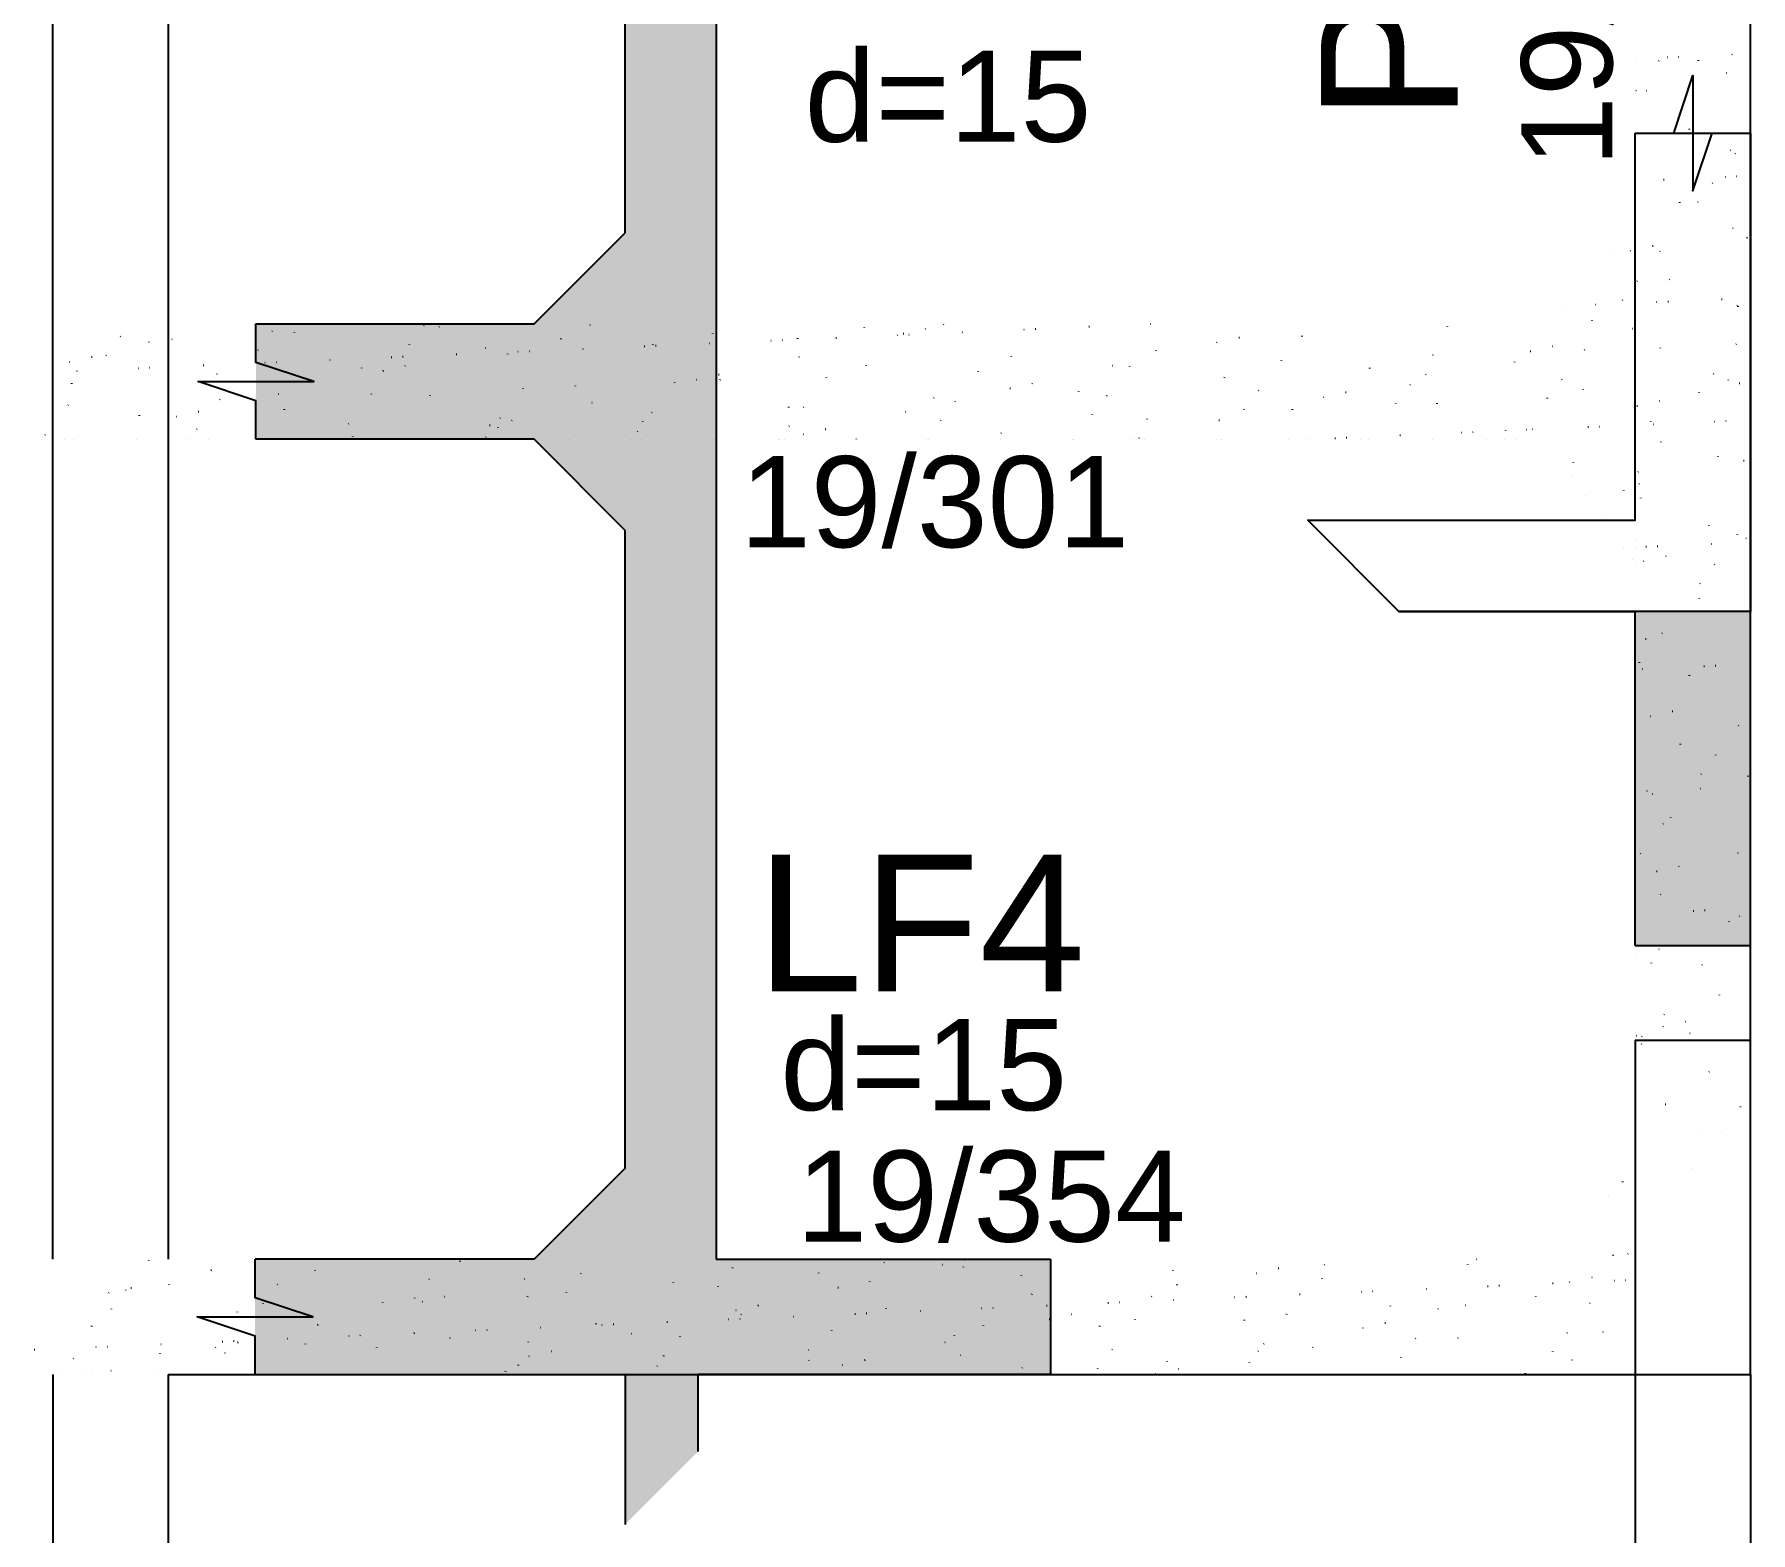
# Model space of a CAD drawing. Header units: millimetres. Extents: x 26621 to 30548, y 1514 to 6605.
# Drawn here: x 28792.7 to 29075.3, y 2537 to 2783.7 of the extents above; entities that cross this region are included whole.
import ezdxf

# ---------------------------------------------------------------- set-up
doc = ezdxf.new("R2010")
doc.units = ezdxf.units.MM
for name, color, linetype in [('1', 4, 'Continuous'), ('10', 13, 'Continuous'), ('11', 22, 'Continuous'), ('13', 76, 'Continuous'), ('18', 9, 'Continuous'), ('19', 5, 'Continuous'), ('242', 3, 'Continuous'), ('30', 15, 'Continuous'), ('4', 1, 'Continuous'), ('49', 20, 'Continuous'), ('8', 5, 'Continuous')]:
    doc.layers.add(name, color=color, linetype=linetype)
doc.styles.get("Standard").update_dxf_attribs({"font": 'arial.ttf'})

# ---------------------------------------------------------------- blocks, each defined once
blk = doc.blocks.new('LINCOR', base_point=(3.340557, 0.831553))
blk.add_lwpolyline([(3.340557, 0.831553), (3.673891, 0.831553), (3.840557, 1.331553), (3.840557, 0.331553), (4.007224, 0.831553), (4.340557, 0.831553)])
blk = doc.blocks.new('_HC19908E6B6-000')
for p, q in [((2642.500021, 792.676365), (2642.500021, 792.676365)), ((2642.500021, 792.676365), (2642.500021, 792.676365)), ((2642.500021, 792.676365), (2642.500021, 792.676365)), ((2646.394964, 792.291137), (2646.440621, 792.350638)), ((2647.749632, 792.905568), (2647.824561, 792.908839)), ((2649.622848, 792.987354), (2649.697776, 792.990625)), ((2652.90329, 792.330129), (2652.91308, 792.404488)), ((2658.464425, 793.373386), (2658.539353, 793.376657)), ((2657.464186, 790.317617), (2657.537408, 790.33385)), ((2642.500021, 787.215149), (2642.500021, 787.215149)), ((2642.500021, 787.215149), (2642.500021, 787.215149)), ((2642.500021, 787.215149), (2642.500021, 787.215149)), ((2642.500021, 787.000141), (2642.500021, 787.000141)), ((2642.651081, 787.412014), (2642.696739, 787.471515)), ((2644.28419, 787.395682), (2644.357412, 787.411915)), ((2651.415292, 781.027658), (2651.425081, 781.102016)), ((2658.186184, 777.587122), (2658.259406, 777.603355)), ((2658.966099, 777.048469), (2659.011756, 777.10797)), ((2642.500021, 774.109584), (2642.500021, 774.109584)), ((2642.500021, 774.109584), (2642.500021, 774.109584)), ((2642.500021, 774.109584), (2642.500021, 774.109584)), ((2642.500021, 772.57223), (2642.500021, 772.57223)), ((2642.500021, 772.57223), (2642.500021, 772.57223)), ((2647.176608, 772.776414), (2647.251537, 772.779686)), ((2655.222216, 772.169345), (2655.267873, 772.228847)), ((2657.291972, 773.21806), (2657.3669, 773.221332)), ((2659.165187, 773.299847), (2659.240116, 773.303118)), ((2649.824504, 768.944424), (2649.834293, 769.018782)), ((2652.825218, 769.045517), (2652.870875, 769.105018)), ((2658.54207, 764.775463), (2658.615293, 764.791696)), ((2660.911607, 763.119937), (2660.921397, 763.194295)), ((2642.500021, 761.219026), (2642.500021, 761.219026)), ((2645.362074, 761.853528), (2645.435296, 761.869761)), ((2646.570194, 760.893811), (2646.615851, 760.953313)), ((2642.500021, 755.589459), (2642.500021, 755.589459)), ((2642.500021, 755.589459), (2642.500021, 755.589459)), ((2642.500021, 755.589459), (2642.500021, 755.589459)), ((2642.826311, 756.014688), (2642.871968, 756.07419)), ((2648.160295, 756.303502), (2648.170084, 756.37786)), ((2642.500021, 752.468095), (2642.500021, 752.468095)), ((2642.500021, 752.468095), (2642.500021, 752.468095)), ((2642.500021, 752.468095), (2642.500021, 752.468095)), ((2646.004155, 752.621089), (2646.079084, 752.624361)), ((2647.877371, 752.702875), (2647.952299, 752.706147)), ((2656.718948, 753.088907), (2656.793876, 753.092178)), ((2659.264068, 752.044968), (2659.33729, 752.061201)), ((2659.423609, 751.817466), (2659.433398, 751.891824)), ((2642.500021, 748.328468), (2642.500021, 748.328468)), ((2642.500021, 748.328468), (2642.500021, 748.328468)), ((2642.500021, 748.328468), (2642.500021, 748.328468)), ((2646.672296, 745.00103), (2646.682086, 745.075389)), ((2659.141329, 745.651143), (2659.186986, 745.710644)), ((2655.397446, 740.77202), (2655.443103, 740.831521)), ((2653.000448, 737.648191), (2653.046105, 737.707693)), ((2657.832821, 739.734231), (2657.84261, 739.80859)), ((2659.619955, 739.233308), (2659.693177, 739.249541)), ((2642.500021, 735.437911), (2642.500021, 735.437911)), ((2642.500021, 735.437911), (2642.500021, 735.437911)), ((2642.500021, 735.437911), (2642.500021, 735.437911)), ((2642.778848, 735.499725), (2642.852071, 735.515958)), ((2646.439958, 736.311374), (2646.513181, 736.327607)), ((2642.500021, 732.363961), (2642.500021, 732.363961)), ((2642.500021, 732.363961), (2642.500021, 732.363961)), ((2645.081508, 732.917796), (2645.091298, 732.992154)), ((2645.431131, 732.491936), (2645.50606, 732.495207)), ((2655.546495, 732.933582), (2655.621423, 732.936853)), ((2657.41971, 733.015368), (2657.494639, 733.01864)), ((2646.745424, 729.496486), (2646.791081, 729.555987)), ((2656.168612, 727.093309), (2656.178401, 727.167668)), ((2660.341952, 726.502814), (2660.415174, 726.519047)), ((2642.500021, 723.963769), (2642.500021, 723.963769)), ((2642.500021, 723.963769), (2642.500021, 723.963769)), ((2642.500021, 723.963769), (2642.500021, 723.963769)), ((2643.001541, 724.617362), (2643.047198, 724.676864)), ((2642.500021, 722.547353), (2642.500021, 722.547353)), ((2642.500021, 722.547353), (2642.500021, 722.547353)), ((2643.134735, 722.688065), (2643.207957, 722.704298)), ((2643.417299, 720.276874), (2643.427089, 720.351232)), ((2654.680613, 715.790838), (2654.690403, 715.865196)), ((2642.500021, 713.309458), (2642.500021, 713.309458)), ((2642.500021, 712.259826), (2642.500021, 712.259826)), ((2642.500021, 712.259826), (2642.500021, 712.259826)), ((2642.500021, 712.259826), (2642.500021, 712.259826)), ((2644.258678, 712.336611), (2644.333607, 712.339882)), ((2646.131894, 712.418397), (2646.206822, 712.421668)), ((2654.973471, 712.804428), (2655.048399, 712.8077)), ((2659.316558, 714.253817), (2659.362215, 714.313319)), ((2660.697839, 713.691154), (2660.771061, 713.707387)), ((2642.500021, 709.656795), (2642.500021, 709.656795)), ((2642.500021, 709.656795), (2642.500021, 709.656795)), ((2642.500021, 709.656795), (2642.500021, 709.656795)), ((2643.856733, 709.957571), (2643.929955, 709.973804)), ((2647.517843, 710.769219), (2647.591065, 710.785452)), ((2655.572676, 709.374694), (2655.618333, 709.434196)), ((2653.089825, 703.707604), (2653.099615, 703.781962)), ((2653.175677, 706.250865), (2653.221335, 706.310367)), ((2661.419836, 700.960659), (2661.493058, 700.976892)), ((2646.920654, 698.09916), (2646.966311, 698.158661)), ((2642.500021, 696.766238), (2642.500021, 696.766238)), ((2642.500021, 696.766238), (2642.500021, 696.766238)), ((2644.212619, 697.145911), (2644.285841, 697.162144)), ((2642.500021, 692.33808), (2642.500021, 692.33808)), ((2642.500021, 692.33808), (2642.500021, 692.33808)), ((2642.500021, 692.33808), (2642.500021, 692.33808)), ((2643.176771, 693.220037), (2643.222428, 693.279538)), ((2653.801018, 692.649103), (2653.875946, 692.652375)), ((2655.674233, 692.73089), (2655.749162, 692.734161)), ((2642.500021, 692.155691), (2642.500021, 692.155691)), ((2642.500021, 692.155691), (2642.500021, 692.155691)), ((2643.685654, 692.207457), (2643.760583, 692.210729)), ((2651.425616, 691.066682), (2651.435406, 691.14104)), ((2642.500021, 683.87568), (2642.500021, 683.87568)), ((2642.500021, 683.87568), (2642.500021, 683.87568)), ((2642.500021, 683.87568), (2642.500021, 683.87568)), ((2644.934617, 684.415417), (2645.007839, 684.43165)), ((2648.595727, 685.227065), (2648.668949, 685.243298)), ((2659.491788, 682.856492), (2659.537445, 682.915993)), ((2649.937618, 679.76421), (2649.947407, 679.838569)), ((2655.747905, 677.977369), (2655.793563, 678.03687)), ((2653.227994, 672.51995), (2653.302922, 672.523221)), ((2653.350907, 674.85354), (2653.396564, 674.913041)), ((2661.098142, 674.497411), (2661.107932, 674.57177)), ((2642.500021, 672.051557), (2642.500021, 672.051557)), ((2642.500021, 672.051557), (2642.500021, 672.051557)), ((2642.500021, 672.051557), (2642.500021, 672.051557)), ((2642.500021, 670.985122), (2642.500021, 670.985122)), ((2642.500021, 670.985122), (2642.500021, 670.985122)), ((2642.513201, 672.052132), (2642.58813, 672.055403)), ((2644.386417, 672.133918), (2644.461345, 672.13719)), ((2645.290503, 671.603757), (2645.363725, 671.61999)), ((2648.34683, 667.680976), (2648.356619, 667.755334)), ((2647.095884, 666.701834), (2647.141541, 666.761336)), ((2643.352001, 661.822711), (2643.397658, 661.882213)), ((2659.433933, 661.856489), (2659.443723, 661.930848)), ((2642.500021, 660.71239), (2642.500021, 660.71239)), ((2642.500021, 660.71239), (2642.500021, 660.71239)), ((2642.500021, 660.71239), (2642.500021, 660.71239)), ((2646.012501, 658.873262), (2646.085723, 658.889495)), ((2649.673611, 659.684911), (2649.746833, 659.701144)), ((2642.500021, 658.094564), (2642.500021, 658.094564)), ((2642.500021, 658.094564), (2642.500021, 658.094564)), ((2642.500021, 658.094564), (2642.500021, 658.094564)), ((2646.682621, 655.040054), (2646.69241, 655.114412)), ((2642.500021, 651.947422), (2642.500021, 651.947422)), ((2642.500021, 651.947422), (2642.500021, 651.947422)), ((2642.500021, 651.947422), (2642.500021, 651.947422)), ((2652.055541, 652.364625), (2652.130469, 652.367896)), ((2653.928756, 652.446411), (2654.003685, 652.449683)), ((2657.945935, 650.554018), (2657.955724, 650.628376)), ((2659.667018, 651.459166), (2659.712675, 651.518667)), ((2642.500021, 645.204007), (2642.500021, 645.204007)), ((2642.500021, 645.204007), (2642.500021, 645.204007)), ((2646.368387, 646.061603), (2646.44161, 646.077836)), ((2655.923135, 646.580043), (2655.968792, 646.639544)), ((2645.194622, 643.737583), (2645.204412, 643.811941)), ((2653.526137, 643.456214), (2653.571794, 643.515716)), ((2656.355147, 638.470784), (2656.364936, 638.545142)), ((2647.090385, 633.331108), (2647.163607, 633.347341)), ((2647.271113, 635.304509), (2647.316771, 635.36401)), ((2650.751495, 634.142757), (2650.824717, 634.15899)), ((2642.500021, 632.313449), (2642.500021, 632.313449)), ((2642.500021, 632.313449), (2642.500021, 632.313449)), ((2642.500021, 632.313449), (2642.500021, 632.313449)), ((2642.500021, 631.843287), (2642.500021, 631.843287)), ((2642.64094, 631.84944), (2642.715868, 631.852711)), ((2643.527231, 630.425386), (2643.572888, 630.484887)), ((2643.603834, 631.654348), (2643.613624, 631.728707)), ((2651.482516, 632.235471), (2651.557445, 632.238743)), ((2642.500021, 629.0867), (2642.500021, 629.0867)), ((2642.500021, 629.0867), (2642.500021, 629.0867)), ((2642.500021, 629.0867), (2642.500021, 629.0867)), ((2654.690938, 625.829862), (2654.700727, 625.90422)), ((2642.500021, 623.270059), (2642.500021, 623.270059)), ((2642.500021, 623.270059), (2642.500021, 623.270059)), ((2642.500021, 619.422891), (2642.500021, 619.422891)), ((2642.500021, 619.422891), (2642.500021, 619.422891)), ((2647.446272, 620.519449), (2647.519494, 620.535682)), ((2659.842248, 620.06184), (2659.887905, 620.121342)), ((2653.396812, 616.000001), (2653.396812, 616.000001)), ((2656.725489, 616.000001), (2656.725489, 616.000001))]:
    blk.add_line(p, q)
blk = doc.blocks.new('_HC19908E6B6-001')
for p, q in [((2638.926906, 760.426885), (2638.926906, 760.426885)), ((2638.926906, 760.426885), (2638.926906, 760.426885)), ((2638.926906, 760.426885), (2638.926906, 760.426885)), ((2641.700964, 761.041879), (2641.774186, 761.058112)), ((2630.441635, 751.941615), (2630.441635, 751.941615)), ((2630.441635, 751.941615), (2630.441635, 751.941615)), ((2635.888792, 752.179443), (2635.963721, 752.182714)), ((2640.429313, 752.890859), (2640.47497, 752.950361)), ((2443.089999, 748.718775), (2443.135656, 748.778276)), ((2470.381464, 748.842376), (2470.454686, 748.858609)), ((2528.645161, 748.889933), (2528.654951, 748.964291)), ((2562.683534, 748.983232), (2562.758462, 748.986504)), ((2635.408982, 749.487066), (2635.418772, 749.561425)), ((2393.155921, 746.894797), (2393.201578, 746.954298)), ((2397.866714, 745.9624), (2397.876503, 746.036759)), ((2401.56282, 746.476207), (2401.636042, 746.49244)), ((2418.12296, 747.806786), (2418.168617, 747.866287)), ((2421.778551, 747.512036), (2421.78834, 747.586395)), ((2445.616967, 748.503985), (2445.626757, 748.578343)), ((2465.66004, 746.506935), (2465.705697, 746.566437)), ((2490.627079, 747.418924), (2490.672736, 747.478426)), ((2500.193067, 746.254839), (2500.267996, 746.258111)), ((2502.066283, 746.336626), (2502.141211, 746.339897)), ((2504.630535, 746.559534), (2504.640324, 746.633892)), ((2510.90786, 746.722657), (2510.982788, 746.725929)), ((2515.594118, 748.330914), (2515.639775, 748.390415)), ((2521.023223, 747.164304), (2521.098151, 747.167575)), ((2521.992891, 747.393796), (2522.066113, 747.410029)), ((2522.896438, 747.24609), (2522.971367, 747.249362)), ((2525.654001, 748.205445), (2525.727223, 748.221677)), ((2531.738015, 747.632122), (2531.812944, 747.635393)), ((2541.853378, 748.073768), (2541.928307, 748.077039)), ((2543.726594, 748.155554), (2543.801522, 748.158826)), ((2552.56817, 748.541586), (2552.643099, 748.544857)), ((2573.604318, 745.945216), (2573.67754, 745.961449)), ((2577.265428, 746.756865), (2577.33865, 746.773098)), ((2587.658729, 746.945482), (2587.668518, 747.01984)), ((2611.570566, 748.495118), (2611.580355, 748.569476)), ((2642.056851, 748.23022), (2642.130073, 748.246453)), ((2388.382824, 743.554273), (2388.456046, 743.570506)), ((2390.758923, 743.770968), (2390.80458, 743.830469)), ((2415.725962, 744.682957), (2415.771619, 744.742458)), ((2437.702601, 743.526447), (2437.77753, 743.529718)), ((2439.575817, 743.608233), (2439.650745, 743.611505)), ((2440.693001, 745.594946), (2440.738658, 745.654448)), ((2448.417393, 743.994265), (2448.492322, 743.997536)), ((2453.174247, 745.027628), (2453.247469, 745.043861)), ((2456.880281, 744.017949), (2456.890071, 744.092307)), ((2458.532757, 744.435911), (2458.607685, 744.439182)), ((2460.405972, 744.517697), (2460.480901, 744.520969)), ((2469.247549, 744.903729), (2469.322477, 744.907)), ((2479.362912, 745.345375), (2479.437841, 745.348647)), ((2480.792118, 745.567585), (2480.801908, 745.641944)), ((2481.236127, 745.427162), (2481.311056, 745.430433)), ((2490.077704, 745.813193), (2490.152633, 745.816465)), ((2504.785674, 743.579048), (2504.858896, 743.595281)), ((2539.805686, 743.623134), (2539.815475, 743.697492)), ((2563.644102, 744.615082), (2563.653892, 744.689441)), ((2609.20725, 743.827165), (2609.252908, 743.886666)), ((2625.215745, 744.496636), (2625.288967, 744.512869)), ((2628.876855, 745.308285), (2628.950077, 745.324518)), ((2634.174289, 744.739154), (2634.219947, 744.798655)), ((2384.721714, 742.742624), (2384.794936, 742.758857)), ((2385.926927, 741.265872), (2386.001856, 741.269144)), ((2396.04229, 741.707518), (2396.117219, 741.71079)), ((2397.915506, 741.789305), (2397.990434, 741.792576)), ((2406.757083, 742.175336), (2406.832011, 742.178608)), ((2409.027238, 740.695601), (2409.037028, 740.76996)), ((2416.872446, 742.616983), (2416.947374, 742.620254)), ((2418.745661, 742.698769), (2418.82059, 742.70204)), ((2427.587238, 743.084801), (2427.662167, 743.088072)), ((2432.865655, 741.68755), (2432.875444, 741.761908)), ((2436.333141, 741.294044), (2436.406363, 741.310277)), ((2439.994251, 742.105693), (2440.067473, 742.121926)), ((2491.605678, 740.657113), (2491.6789, 740.673346)), ((2515.893849, 742.073498), (2515.903638, 742.147856)), ((2534.306133, 741.091197), (2534.35179, 741.150699)), ((2556.397101, 742.130468), (2556.470323, 742.146701)), ((2559.273172, 742.003186), (2559.318829, 742.062688)), ((2584.240211, 742.915175), (2584.285869, 742.974677)), ((2598.819253, 741.678683), (2598.829043, 741.753041)), ((2608.008528, 740.681888), (2608.08175, 740.698121)), ((2622.657669, 742.670631), (2622.667459, 742.744989)), ((2385.115401, 739.145965), (2385.125191, 739.220323)), ((2419.125923, 737.479296), (2419.199146, 737.495529)), ((2434.437977, 737.443241), (2434.483634, 737.502742)), ((2459.405016, 738.35523), (2459.450673, 738.414731)), ((2468.040806, 738.75115), (2468.050595, 738.825508)), ((2484.372055, 739.267219), (2484.417712, 739.32672)), ((2487.944568, 739.845464), (2488.01779, 739.861697)), ((2491.879222, 739.743098), (2491.889012, 739.817457)), ((2509.339094, 740.179208), (2509.384751, 740.23871)), ((2539.555994, 738.396885), (2539.629217, 738.413118)), ((2543.217105, 739.208533), (2543.290327, 739.224766)), ((2550.892789, 737.798647), (2550.902579, 737.873005)), ((2574.907416, 740.129046), (2574.917206, 740.203405)), ((2580.496329, 738.036052), (2580.541986, 738.095554)), ((2594.828531, 737.759953), (2594.901754, 737.776186)), ((2605.463368, 738.948042), (2605.509025, 739.007543)), ((2630.430407, 739.860031), (2630.476064, 739.919532)), ((2633.920983, 738.184595), (2633.930773, 738.258953)), ((2384.503899, 735.619262), (2384.549556, 735.678764)), ((2409.470938, 736.531251), (2409.516595, 736.590753)), ((2420.114342, 734.871114), (2420.124131, 734.945473)), ((2444.128969, 737.201514), (2444.138758, 737.275872)), ((2470.73735, 736.030716), (2470.810573, 736.046949)), ((2503.142536, 735.257062), (2503.152326, 735.331421)), ((2505.595212, 735.300085), (2505.640869, 735.359586)), ((2527.054373, 736.806699), (2527.064163, 736.881057)), ((2530.562251, 736.212074), (2530.607908, 736.271576)), ((2555.52929, 737.124063), (2555.574947, 737.183565)), ((2578.09933, 734.912224), (2578.144988, 734.971725)), ((2586.067941, 734.862247), (2586.07773, 734.936606)), ((2591.167421, 736.948305), (2591.240644, 736.964538)), ((2603.06637, 735.824213), (2603.112027, 735.883714)), ((2609.906357, 735.854196), (2609.916146, 735.928554)), ((2628.033409, 736.736202), (2628.079066, 736.795703)), ((2396.275926, 733.879166), (2396.285715, 733.953524)), ((2402.284817, 733.745713), (2402.35804, 733.761946)), ((2405.945927, 734.557361), (2406.01915, 734.573594)), ((2430.694094, 732.564118), (2430.739752, 732.623619)), ((2453.896244, 732.297133), (2453.969466, 732.313366)), ((2455.289493, 731.934715), (2455.299283, 732.009073)), ((2455.661133, 733.476107), (2455.706791, 733.535608)), ((2457.557354, 733.108781), (2457.630577, 733.125014)), ((2479.127909, 732.926663), (2479.137699, 733.001022)), ((2480.628172, 734.388096), (2480.67383, 734.447597)), ((2503.198213, 732.176256), (2503.24387, 732.235758)), ((2522.348777, 734.582136), (2522.422, 734.598369)), ((2528.165252, 733.088245), (2528.21091, 733.147747)), ((2553.132291, 734.000234), (2553.177949, 734.059736)), ((2562.156103, 733.312611), (2562.165893, 733.386969)), ((2573.960204, 733.133557), (2574.033427, 733.14979)), ((2634.716339, 732.024118), (2634.791268, 732.027389)), ((2636.589555, 732.105904), (2636.664483, 732.109175)), ((2380.192088, 730.000001), (2380.192088, 730.000001)), ((2380.192088, 730.000001), (2380.192088, 730.000001)), ((2380.192088, 730.000001), (2380.192088, 730.000001)), ((2380.760016, 730.740139), (2380.805673, 730.799641)), ((2383.911312, 730.000001), (2383.911312, 730.000001)), ((2383.911312, 730.000001), (2383.911312, 730.000001)), ((2383.911312, 730.000001), (2383.911312, 730.000001)), ((2385.389004, 730.000001), (2385.389004, 730.000001)), ((2385.389004, 730.000001), (2385.389004, 730.000001)), ((2385.389004, 730.000001), (2385.389004, 730.000001)), ((2395.765224, 730.000001), (2395.765224, 730.000001)), ((2395.765224, 730.000001), (2395.765224, 730.000001)), ((2404.459334, 730.000001), (2404.459334, 730.000001)), ((2404.459334, 730.000001), (2404.459334, 730.000001)), ((2404.459334, 730.000001), (2404.459334, 730.000001)), ((2405.727055, 731.652128), (2405.772712, 731.71163)), ((2407.619136, 730.000001), (2407.619136, 730.000001)), ((2407.619136, 730.000001), (2407.619136, 730.000001)), ((2419.473048, 730.000001), (2419.473048, 730.000001)), ((2428.726579, 730.000001), (2428.726579, 730.000001)), ((2428.726579, 730.000001), (2428.726579, 730.000001)), ((2428.726579, 730.000001), (2428.726579, 730.000001)), ((2431.32696, 730.000001), (2431.32696, 730.000001)), ((2431.32696, 730.000001), (2431.32696, 730.000001)), ((2431.32696, 730.000001), (2431.32696, 730.000001)), ((2431.377656, 730.385078), (2431.387445, 730.459437)), ((2443.180872, 730.000001), (2443.180872, 730.000001)), ((2443.180872, 730.000001), (2443.180872, 730.000001)), ((2443.180872, 730.000001), (2443.180872, 730.000001)), ((2443.534553, 730.000001), (2443.534553, 730.000001)), ((2443.534553, 730.000001), (2443.534553, 730.000001)), ((2443.534553, 730.000001), (2443.534553, 730.000001)), ((2452.993824, 730.000001), (2452.993824, 730.000001)), ((2452.993824, 730.000001), (2452.993824, 730.000001)), ((2453.264135, 730.352278), (2453.309792, 730.411779)), ((2455.034783, 730.000001), (2455.034783, 730.000001)), ((2455.034783, 730.000001), (2455.034783, 730.000001)), ((2466.888695, 730.000001), (2466.888695, 730.000001)), ((2466.888695, 730.000001), (2466.888695, 730.000001)), ((2477.261069, 730.000001), (2477.261069, 730.000001)), ((2477.261069, 730.000001), (2477.261069, 730.000001)), ((2478.231174, 731.264267), (2478.276831, 731.323769)), ((2478.742607, 730.000001), (2478.742607, 730.000001)), ((2490.596519, 730.000001), (2490.596519, 730.000001)), ((2501.528314, 730.000001), (2501.528314, 730.000001)), ((2501.528314, 730.000001), (2501.528314, 730.000001)), ((2501.680101, 730.000001), (2501.680101, 730.000001)), ((2501.680101, 730.000001), (2501.680101, 730.000001)), ((2501.680101, 730.000001), (2501.680101, 730.000001)), ((2502.450431, 730.000001), (2502.450431, 730.000001)), ((2502.450431, 730.000001), (2502.450431, 730.000001)), ((2502.450431, 730.000001), (2502.450431, 730.000001)), ((2505.507671, 730.848553), (2505.580893, 730.864786)), ((2509.168781, 731.660202), (2509.242003, 731.676435)), ((2514.304343, 730.000001), (2514.31285, 730.064622)), ((2514.304343, 730.000001), (2514.304343, 730.000001)), ((2514.304343, 730.000001), (2514.304343, 730.000001)), ((2525.795559, 730.000001), (2525.795559, 730.000001)), ((2525.795559, 730.000001), (2525.795559, 730.000001)), ((2526.158255, 730.000001), (2526.158255, 730.000001)), ((2526.158255, 730.000001), (2526.158255, 730.000001)), ((2538.012166, 730.000001), (2538.012166, 730.000001)), ((2538.141477, 730.982212), (2538.151266, 731.05657)), ((2549.866078, 730.000001), (2549.866078, 730.000001)), ((2550.062804, 730.000001), (2550.062804, 730.000001)), ((2550.062804, 730.000001), (2550.062804, 730.000001)), ((2559.825649, 730.000001), (2559.825649, 730.000001)), ((2560.780208, 730.211622), (2560.85343, 730.227855)), ((2561.71999, 730.000001), (2561.71999, 730.000001)), ((2561.71999, 730.000001), (2561.71999, 730.000001)), ((2561.71999, 730.000001), (2561.71999, 730.000001)), ((2573.573902, 730.000001), (2573.573902, 730.000001)), ((2573.573902, 730.000001), (2573.573902, 730.000001)), ((2573.573902, 730.000001), (2573.573902, 730.000001)), ((2574.33005, 730.000001), (2574.33005, 730.000001)), ((2574.33005, 730.000001), (2574.33005, 730.000001)), ((2585.427814, 730.000001), (2585.427814, 730.000001)), ((2585.427814, 730.000001), (2585.427814, 730.000001)), ((2588.356449, 730.000001), (2588.356449, 730.000001)), ((2588.356449, 730.000001), (2588.356449, 730.000001)), ((2588.356449, 730.000001), (2588.356449, 730.000001)), ((2593.056028, 730.205189), (2593.130957, 730.208461)), ((2594.929244, 730.286976), (2595.004172, 730.290247)), ((2597.281726, 730.000001), (2597.281726, 730.000001)), ((2597.281726, 730.000001), (2597.281726, 730.000001)), ((2598.597295, 730.000001), (2598.597295, 730.000001)), ((2598.597295, 730.000001), (2598.597295, 730.000001)), ((2603.770821, 730.673007), (2603.845749, 730.676279)), ((2609.135638, 730.000001), (2609.135638, 730.000001)), ((2613.886184, 731.114653), (2613.961112, 731.117925)), ((2615.759399, 731.19644), (2615.834328, 731.199711)), ((2617.971197, 730.000001), (2617.971197, 730.000001)), ((2617.971197, 730.000001), (2617.971197, 730.000001)), ((2620.989549, 730.000001), (2620.989549, 730.000001)), ((2620.989549, 730.000001), (2620.989549, 730.000001)), ((2620.989549, 730.000001), (2620.989549, 730.000001)), ((2621.169671, 731.36816), (2621.17946, 731.442518)), ((2622.86454, 730.000001), (2622.86454, 730.000001)), ((2622.86454, 730.000001), (2622.86454, 730.000001)), ((2624.600976, 731.582471), (2624.675905, 731.585743)), ((2625.571631, 731.684977), (2625.644853, 731.70121)), ((2632.330196, 726.101361), (2632.339985, 726.175719)), ((2632.033936, 723.851044), (2632.033936, 723.851044)), ((2632.033936, 723.851044), (2632.033936, 723.851044)), ((2634.330626, 720.736242), (2634.330626, 720.736242)), ((2634.330626, 720.736242), (2634.330626, 720.736242)), ((2640.604543, 721.493534), (2640.6502, 721.553035)), ((2637.120325, 716.952813), (2637.120325, 716.952813)), ((2637.120325, 716.952813), (2637.120325, 716.952813)), ((2640.640547, 712.17864), (2640.640547, 712.17864)), ((2640.640547, 712.17864), (2640.640547, 712.17864)), ((2640.640547, 712.17864), (2640.640547, 712.17864)), ((2642.091992, 710.21017), (2642.091992, 710.21017))]:
    blk.add_line(p, q)
blk = doc.blocks.new('_HC19908E6B6-002')
for p, q in [((2640.451627, 607.710955), (2640.461416, 607.785313)), ((2638.044614, 605.544594), (2638.044614, 605.544594)), ((2638.044614, 605.544594), (2638.044614, 605.544594)), ((2638.044614, 605.544594), (2638.044614, 605.544594)), ((2397.775953, 594.787291), (2397.82161, 594.846793)), ((2449.068824, 594.644639), (2449.078613, 594.718998)), ((2493.900226, 593.556125), (2493.945883, 593.615627)), ((2518.867265, 594.468114), (2518.912922, 594.527616)), ((2528.460196, 594.140871), (2528.533418, 594.157104)), ((2531.920807, 593.692137), (2531.930597, 593.766495)), ((2532.121306, 594.952519), (2532.194528, 594.968752)), ((2583.732733, 593.503939), (2583.805955, 593.520172)), ((2591.371384, 594.080253), (2591.417041, 594.139754)), ((2614.949001, 594.078084), (2614.958791, 594.152443)), ((2616.338423, 594.992242), (2616.344377, 595.000001)), ((2638.860839, 595.627721), (2638.870628, 595.702079)), ((2641.305462, 595.904231), (2641.351119, 595.963733)), ((2401.14236, 590.764604), (2401.152149, 590.838962)), ((2408.030125, 593.223282), (2408.103347, 593.239515)), ((2418.999109, 590.820158), (2419.044766, 590.879659)), ((2425.156987, 593.095003), (2425.166776, 593.169361)), ((2443.966148, 591.732147), (2444.011805, 591.791648)), ((2459.641552, 591.774702), (2459.714774, 591.790935)), ((2468.933187, 592.644136), (2468.978844, 592.703637)), ((2484.170554, 591.150552), (2484.180343, 591.22491)), ((2508.082391, 592.700188), (2508.092181, 592.774546)), ((2516.470267, 591.344285), (2516.515924, 591.403787)), ((2541.437306, 592.256275), (2541.482963, 592.315776)), ((2566.404345, 593.168264), (2566.450002, 593.227765)), ((2567.095959, 590.755737), (2567.105748, 590.830095)), ((2580.071623, 592.692291), (2580.144845, 592.708524)), ((2590.934375, 591.747685), (2590.944164, 591.822044)), ((2618.192092, 590.573711), (2618.26702, 590.576982)), ((2620.065307, 590.655497), (2620.140236, 590.658769)), ((2628.906884, 591.041529), (2628.981813, 591.0448)), ((2631.68305, 591.243711), (2631.756272, 591.259944)), ((2635.34416, 592.05536), (2635.417382, 592.071593)), ((2639.022247, 591.483175), (2639.097176, 591.486446)), ((2640.895463, 591.564961), (2640.970391, 591.568233)), ((2391.189019, 589.489699), (2391.262241, 589.505932)), ((2394.03207, 589.908168), (2394.077727, 589.96767)), ((2394.850129, 590.301347), (2394.923351, 590.31758)), ((2416.602111, 587.696329), (2416.647768, 587.75583)), ((2436.317511, 587.828204), (2436.327301, 587.902562)), ((2441.56915, 588.608318), (2441.614807, 588.667819)), ((2442.800446, 588.041119), (2442.873668, 588.057352)), ((2446.461556, 588.852768), (2446.534778, 588.869)), ((2460.155927, 588.820153), (2460.165717, 588.894511)), ((2466.536189, 589.520307), (2466.581846, 589.579809)), ((2491.503228, 590.432296), (2491.548885, 590.491798)), ((2511.252979, 590.326123), (2511.326201, 590.342355)), ((2543.184121, 589.2061), (2543.193911, 589.280459)), ((2555.701626, 587.845318), (2555.776554, 587.848589)), ((2557.574841, 587.927104), (2557.64977, 587.930376)), ((2562.864406, 588.877543), (2562.937628, 588.893776)), ((2566.416418, 588.313136), (2566.491346, 588.316407)), ((2576.531781, 588.754782), (2576.60671, 588.758054)), ((2578.404996, 588.836569), (2578.479925, 588.83984)), ((2587.246573, 589.2226), (2587.321502, 589.225872)), ((2597.361936, 589.664246), (2597.436865, 589.667518)), ((2599.235152, 589.746033), (2599.31008, 589.749304)), ((2608.076729, 590.132064), (2608.151657, 590.135336)), ((2626.109526, 588.811285), (2626.119316, 588.885644)), ((2635.050439, 587.752526), (2635.096096, 587.812027)), ((2391.635072, 586.78434), (2391.680729, 586.843841)), ((2412.405674, 586.278568), (2412.415463, 586.352926)), ((2493.211159, 585.116925), (2493.286088, 585.120197)), ((2494.411872, 586.592539), (2494.485095, 586.608772)), ((2495.084375, 585.198712), (2495.159303, 585.201983)), ((2495.331079, 585.883753), (2495.340868, 585.958111)), ((2498.072982, 587.404188), (2498.146205, 587.420421)), ((2503.925951, 585.584743), (2504.00088, 585.588015)), ((2514.041315, 586.02639), (2514.116243, 586.029661)), ((2515.91453, 586.108176), (2515.989459, 586.111447)), ((2519.169495, 586.875701), (2519.179284, 586.95006)), ((2524.756107, 586.494207), (2524.831036, 586.497479)), ((2534.87147, 586.935854), (2534.946399, 586.939125)), ((2536.744686, 587.01764), (2536.819614, 587.020912)), ((2545.586262, 587.403672), (2545.661191, 587.406943)), ((2546.023299, 585.143959), (2546.096522, 585.160192)), ((2549.684409, 585.955608), (2549.757632, 585.971841)), ((2560.149322, 585.016558), (2560.194979, 585.07606)), ((2578.183062, 584.93125), (2578.192852, 585.005608)), ((2585.116361, 585.928547), (2585.162018, 585.988049)), ((2602.197689, 587.261649), (2602.207478, 587.336007)), ((2610.0834, 586.840536), (2610.129057, 586.900038)), ((2614.475832, 587.428963), (2614.549055, 587.445196)), ((2388.391047, 583.948169), (2388.400837, 584.022527)), ((2425.593228, 584.226371), (2425.666451, 584.242604)), ((2430.720693, 582.388533), (2430.795622, 582.391804)), ((2432.593908, 582.470319), (2432.668837, 582.47359)), ((2441.435485, 582.856351), (2441.510414, 582.859622)), ((2447.404615, 582.003717), (2447.414404, 582.078076)), ((2451.550848, 583.297997), (2451.625777, 583.301268)), ((2453.424064, 583.379783), (2453.498993, 583.383055)), ((2462.265641, 583.765815), (2462.340569, 583.769086)), ((2471.419241, 584.334116), (2471.429031, 584.408475)), ((2472.381004, 584.207461), (2472.455933, 584.210733)), ((2474.254219, 584.289247), (2474.329148, 584.292519)), ((2477.204655, 582.777791), (2477.277878, 582.794024)), ((2483.095796, 584.675279), (2483.170725, 584.67855)), ((2485.248204, 582.280591), (2485.293862, 582.340092)), ((2510.215244, 583.19258), (2510.260901, 583.252081)), ((2530.432809, 582.389665), (2530.442598, 582.464023)), ((2535.182283, 584.104569), (2535.22794, 584.16407)), ((2554.344646, 583.939301), (2554.354436, 584.01366)), ((2597.634726, 583.69538), (2597.707949, 583.711613)), ((2601.295836, 584.507028), (2601.369059, 584.523261)), ((2613.358213, 581.99485), (2613.368003, 582.069208)), ((2631.306556, 582.873403), (2631.352213, 582.932904)), ((2637.19663, 582.986799), (2637.206419, 583.061157)), ((2378.945019, 580.127958), (2379.019948, 580.131229)), ((2389.060382, 580.569604), (2389.135311, 580.572876)), ((2390.933598, 580.651391), (2391.008526, 580.654662)), ((2399.654361, 579.462132), (2399.664151, 579.536491)), ((2399.775174, 581.037422), (2399.850103, 581.040694)), ((2408.752122, 580.492787), (2408.825344, 580.50902)), ((2409.890538, 581.479068), (2409.965466, 581.48234)), ((2410.347087, 579.544623), (2410.392744, 579.604125)), ((2411.763753, 581.560855), (2411.838682, 581.564126)), ((2412.413232, 581.304436), (2412.486454, 581.320669)), ((2420.60533, 581.946886), (2420.680258, 581.950158)), ((2423.566199, 581.011769), (2423.575988, 581.086127)), ((2435.314126, 580.456612), (2435.359784, 580.516114)), ((2460.281165, 581.368602), (2460.326823, 581.428103)), ((2464.024659, 579.855856), (2464.097881, 579.872089)), ((2506.418182, 580.059266), (2506.427972, 580.133624)), ((2528.816082, 581.329211), (2528.889304, 581.345444)), ((2531.4384, 579.225446), (2531.484057, 579.284947)), ((2556.405439, 580.137435), (2556.451096, 580.196937)), ((2580.427509, 579.880631), (2580.500731, 579.896864)), ((2581.372478, 581.049424), (2581.418135, 581.108926)), ((2589.446376, 580.445214), (2589.456166, 580.519572)), ((2606.339517, 581.961413), (2606.385174, 582.020915)), ((2628.909558, 579.749574), (2628.955215, 579.809075)), ((2385.380048, 578.632634), (2385.425705, 578.692136)), ((2391.544905, 576.678039), (2391.618127, 576.694272)), ((2456.537283, 576.489478), (2456.58294, 576.54898)), ((2458.667929, 577.517681), (2458.677718, 577.59204)), ((2460.363549, 579.044208), (2460.436771, 579.060441)), ((2481.504322, 577.401468), (2481.549979, 577.460969)), ((2482.579766, 579.067317), (2482.589555, 579.141676)), ((2506.471361, 578.313457), (2506.517018, 578.372958)), ((2511.974976, 577.595628), (2512.048198, 577.611861)), ((2515.636086, 578.407276), (2515.709308, 578.423509)), ((2541.593333, 577.122866), (2541.603123, 577.197225)), ((2554.008441, 577.013606), (2554.054098, 577.073108)), ((2565.43175, 578.114815), (2565.441539, 578.189173)), ((2567.247513, 576.958697), (2567.320735, 576.97493)), ((2578.97548, 577.925595), (2579.021137, 577.985097)), ((2603.942519, 578.837585), (2603.988176, 578.897086)), ((2632.038936, 578.432052), (2632.112158, 578.448285)), ((2383.359958, 576.000001), (2383.359958, 576.000001)), ((2387.344651, 576.000001), (2387.344651, 576.000001)), ((2388.486473, 576.000001), (2388.486473, 576.000001)), ((2388.486473, 576.000001), (2388.486473, 576.000001)), ((2399.198563, 576.000001), (2399.198563, 576.000001)), ((2399.198563, 576.000001), (2399.198563, 576.000001)), ((2399.198563, 576.000001), (2399.198563, 576.000001)), ((2407.627203, 576.000001), (2407.627203, 576.000001)), ((2411.052475, 576.000001), (2411.052475, 576.000001)), ((2411.052475, 576.000001), (2411.052475, 576.000001)), ((2411.052475, 576.000001), (2411.052475, 576.000001)), ((2422.906387, 576.000001), (2422.906387, 576.000001)), ((2422.906387, 576.000001), (2422.906387, 576.000001)), ((2431.894448, 576.000001), (2431.894448, 576.000001)), ((2434.760299, 576.000001), (2434.760299, 576.000001)), ((2434.760299, 576.000001), (2434.760299, 576.000001)), ((2446.614211, 576.000001), (2446.614211, 576.000001)), ((2446.632021, 576.000001), (2446.632021, 576.000001)), ((2446.632021, 576.000001), (2446.632021, 576.000001)), ((2446.632021, 576.000001), (2446.632021, 576.000001)), ((2456.161693, 576.000001), (2456.161693, 576.000001)), ((2456.161693, 576.000001), (2456.161693, 576.000001)), ((2456.161693, 576.000001), (2456.161693, 576.000001)), ((2458.468122, 576.000001), (2458.468122, 576.000001)), ((2458.468122, 576.000001), (2458.468122, 576.000001)), ((2458.468122, 576.000001), (2458.468122, 576.000001)), ((2470.322034, 576.000001), (2470.322034, 576.000001)), ((2470.322034, 576.000001), (2470.322034, 576.000001)), ((2470.322034, 576.000001), (2470.322034, 576.000001)), ((2480.428939, 576.000001), (2480.428939, 576.000001)), ((2480.428939, 576.000001), (2480.428939, 576.000001)), ((2480.428939, 576.000001), (2480.428939, 576.000001)), ((2482.175946, 576.000001), (2482.175946, 576.000001)), ((2482.175946, 576.000001), (2482.175946, 576.000001)), ((2494.029858, 576.000001), (2494.029858, 576.000001)), ((2494.029858, 576.000001), (2494.029858, 576.000001)), ((2504.696184, 576.000001), (2504.696184, 576.000001)), ((2504.696184, 576.000001), (2504.696184, 576.000001)), ((2504.696184, 576.000001), (2504.696184, 576.000001)), ((2504.777569, 576.000001), (2504.777569, 576.000001)), ((2504.777569, 576.000001), (2504.777569, 576.000001)), ((2504.777569, 576.000001), (2504.777569, 576.000001)), ((2505.88377, 576.000001), (2505.88377, 576.000001)), ((2517.737682, 576.000001), (2517.737682, 576.000001)), ((2528.963429, 576.000001), (2528.963429, 576.000001)), ((2528.963429, 576.000001), (2528.963429, 576.000001)), ((2529.041402, 576.101617), (2529.087059, 576.161119)), ((2529.591594, 576.000001), (2529.591594, 576.000001)), ((2529.591594, 576.000001), (2529.591594, 576.000001)), ((2529.591594, 576.000001), (2529.591594, 576.000001)), ((2541.445505, 576.000001), (2541.445505, 576.000001)), ((2541.445505, 576.000001), (2541.445505, 576.000001)), ((2553.230674, 576.000001), (2553.230674, 576.000001)), ((2553.230674, 576.000001), (2553.230674, 576.000001)), ((2553.299417, 576.000001), (2553.299417, 576.000001)), ((2553.299417, 576.000001), (2553.299417, 576.000001)), ((2562.923118, 576.000001), (2562.923118, 576.000001)), ((2562.923118, 576.000001), (2562.923118, 576.000001)), ((2562.923118, 576.000001), (2562.923118, 576.000001)), ((2563.586403, 576.147048), (2563.659625, 576.163281)), ((2565.153329, 576.000001), (2565.153329, 576.000001)), ((2577.007241, 576.000001), (2577.007241, 576.000001)), ((2577.497919, 576.000001), (2577.497919, 576.000001)), ((2577.497919, 576.000001), (2577.497919, 576.000001)), ((2588.861153, 576.000001), (2588.861153, 576.000001)), ((2588.861153, 576.000001), (2588.861153, 576.000001)), ((2588.861153, 576.000001), (2588.861153, 576.000001)), ((2600.715065, 576.000001), (2600.715065, 576.000001)), ((2600.715065, 576.000001), (2600.715065, 576.000001)), ((2600.715065, 576.000001), (2600.715065, 576.000001)), ((2601.765164, 576.000001), (2601.765164, 576.000001)), ((2601.765164, 576.000001), (2601.765164, 576.000001)), ((2612.568977, 576.000001), (2612.568977, 576.000001)), ((2612.568977, 576.000001), (2612.568977, 576.000001)), ((2621.068666, 576.000001), (2621.068666, 576.000001)), ((2621.068666, 576.000001), (2621.068666, 576.000001)), ((2624.422888, 576.000001), (2624.422888, 576.000001)), ((2624.445317, 576.170363), (2624.455107, 576.244722)), ((2626.03241, 576.000001), (2626.03241, 576.000001)), ((2626.03241, 576.000001), (2626.03241, 576.000001)), ((2636.2768, 576.000001), (2636.2768, 576.000001))]:
    blk.add_line(p, q)

msp = doc.modelspace()

# ---------------------------------------------------------------- linework, layer by layer
at = {"layer": '1'}
for p, q in [((28795.77, 2582.04), (28795.77, 2897.04)), ((28814.77, 2897.04), (28814.77, 2582.04)), ((28795.77, 2563.04), (28795.77, 2324.04)), ((28814.77, 2563.04), (28814.77, 2343.04)), ((29056.27, 2563.04), (29056.27, 2343.04)), ((29075.27, 2563.04), (29075.27, 2324.04))]:
    msp.add_line(p, q, dxfattribs=at)
at = {"layer": '18'}
for p, q in [((28904.98, 2897.04), (28904.98, 2582.04)), ((28889.98, 2751.04), (28889.98, 2882.04)), ((29056.27, 2703.7), (29056.27, 2767.44)), ((29075.27, 2688.7), (29075.27, 2767.44)), ((28874.98, 2736.04), (28889.98, 2751.04)), ((28829.21, 2736.04), (28874.98, 2736.04)), ((28874.98, 2717.04), (28829.21, 2717.04)), ((28889.98, 2702.04), (28874.98, 2717.04)), ((28889.98, 2597.04), (28889.98, 2702.04)), ((29002.37, 2703.7), (29056.27, 2703.7)), ((29017.37, 2688.7), (29056.27, 2688.7)), ((29056.27, 2633.7), (29056.27, 2688.7)), ((29075.27, 2633.7), (29075.27, 2688.7)), ((29056.27, 2633.7), (29075.27, 2633.7)), ((28889.98, 2597.04), (28874.98, 2582.04)), ((28874.98, 2582.04), (28829.05, 2582.04)), ((28904.98, 2582.04), (28959.98, 2582.04)), ((28959.98, 2582.04), (28959.98, 2563.04)), ((28829.05, 2563.04), (28889.98, 2563.04)), ((28889.98, 2563.04), (28889.98, 2538.38)), ((28901.98, 2550.38), (28901.98, 2563.04)), ((28959.98, 2563.04), (28901.98, 2563.04))]:
    msp.add_line(p, q, dxfattribs=at)
at = {"layer": '242'}
msp.add_line((29065.77, 2597.04), (29065.77, 2597.04), dxfattribs=at)
at = {"layer": '30'}
msp.add_lwpolyline([(29056.27, 2767.44), (29075.27, 2767.44), (29075.27, 2688.7), (29017.37, 2688.7), (29002.37, 2703.7), (29056.27, 2703.7), (29056.27, 2767.44)], dxfattribs=at)
for points in [[(28889.98, 2538.38), (28889.98, 2751.04), (28904.98, 2897.04)], [(28889.98, 2538.38), (28904.98, 2897.04), (28901.98, 2563.04)], [(28904.98, 2897.04), (28889.98, 2751.04), (28889.98, 2882.04)], [(28904.98, 2582.04), (28901.98, 2563.04), (28904.98, 2897.04)], [(28874.98, 2736.04), (28889.98, 2751.04), (28889.98, 2702.04)], [(28889.98, 2538.38), (28889.98, 2563.04), (28889.98, 2751.04)], [(28889.98, 2702.04), (28889.98, 2751.04), (28889.98, 2597.04)], [(28889.98, 2751.04), (28889.98, 2563.04), (28889.98, 2597.04)], [(28829.21, 2736.04), (28874.98, 2736.04), (28829.21, 2717.04)], [(28874.98, 2736.04), (28874.98, 2717.04), (28829.21, 2717.04)], [(28874.98, 2717.04), (28874.98, 2736.04), (28889.98, 2702.04)], [(29075.27, 2633.7), (29056.27, 2633.7), (29056.27, 2688.7)], [(29075.27, 2633.7), (29056.27, 2688.7), (29075.27, 2688.7)], [(29075.27, 2633.7), (29075.27, 2688.7), (29075.27, 2633.7)], [(28889.98, 2597.04), (28889.98, 2563.04), (28874.98, 2582.04)], [(28889.98, 2563.04), (28829.05, 2563.04), (28874.98, 2582.04)], [(28874.98, 2582.04), (28829.05, 2563.04), (28829.05, 2582.04)], [(28904.98, 2582.04), (28959.98, 2563.04), (28901.98, 2563.04)], [(28904.98, 2582.04), (28959.98, 2582.04), (28959.98, 2563.04)], [(28889.98, 2538.38), (28901.98, 2563.04), (28901.98, 2550.38)]]:
    msp.add_solid(points, dxfattribs=at)
at = {"layer": '4'}
msp.add_lwpolyline([(29056.27, 2563.04), (29075.27, 2563.04), (29075.27, 2618.04), (29056.27, 2618.04), (29056.27, 2563.04)], dxfattribs=at)
at = {"layer": '49'}
for points in [[(29075.27, 2618.04), (29075.27, 2977.04)], [(28814.77, 2563.04), (29056.27, 2563.04)]]:
    msp.add_lwpolyline(points, dxfattribs=at)

# ---------------------------------------------------------------- block references
at = {"xscale": 19, "yscale": 19}
msp.add_blockref('LINCOR', (29056.27, 2767.44), dxfattribs=at)
at = {"xscale": 19, "yscale": 19, "rotation": 90}
for p in [(28829.21, 2717.04), (28829.05, 2563.04)]:
    msp.add_blockref('LINCOR', p, dxfattribs=at)
at = {"layer": '19'}
for name in ['_HC19908E6B6-000', '_HC19908E6B6-001', '_HC19908E6B6-002']:
    msp.add_blockref(name, (26413.77, 1987.04), dxfattribs=at)

# ---------------------------------------------------------------- texts
at = {"layer": '10'}
msp.add_text('LF4', height=22.5, dxfattribs=at).set_placement((28911.6, 2626.16))
at = {"layer": '11'}
msp.add_text('19/356', height=15, rotation=90, dxfattribs=at).set_placement((29052.5, 2761.86))
for s, p in [('19/301', (28908.88, 2699.26)), ('19/354', (28918.18, 2584.93))]:
    msp.add_text(s, height=15, dxfattribs=at).set_placement(p)
at = {"layer": '13'}
for p in [(28919.54, 2766.02), (28915.54, 2606.58)]:
    msp.add_text('d=15', height=15, dxfattribs=at).set_placement(p)
at = {"layer": '8'}
msp.add_text('PAR6', height=22.5, rotation=90, dxfattribs=at).set_placement((29027.02, 2769.45))

doc.saveas('drawing.dxf')
